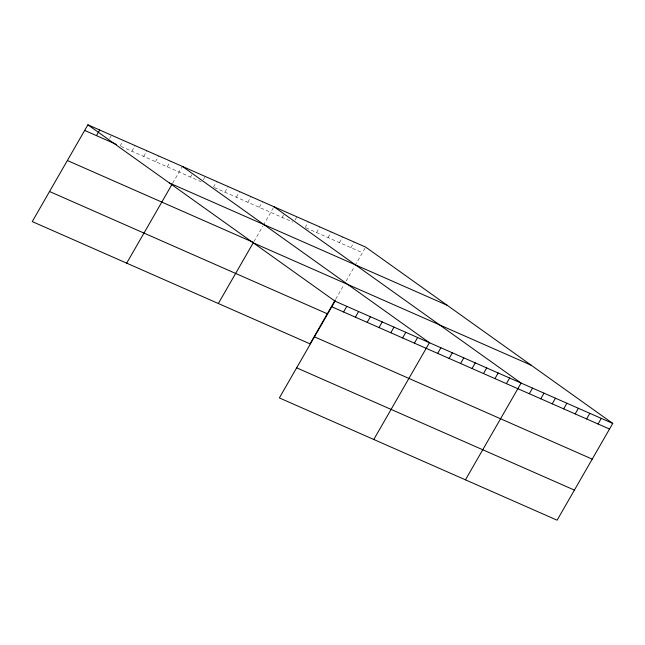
<?xml version="1.0" encoding="UTF-8"?>
<svg xmlns="http://www.w3.org/2000/svg" width="645" height="645" viewBox="0 0 645 645"><rect width="100%" height="100%" fill="white"/><g stroke="black" fill="none" stroke-linecap="round" stroke-linejoin="round"><path stroke-width="0.48" stroke-dasharray="3.23 2.42" d="M109.658 138.425L111.037 136.014M120.075 146.036L123.308 140.408M131.878 151.228L135.111 145.601M143.682 156.429L146.915 150.801M155.485 161.621L158.718 155.993M167.289 166.821L170.522 161.194M172.667 183.188L182.325 166.386M190.549 177.061L191.936 174.65M203.393 179.689L204.779 177.278M213.463 187.147L216.704 181.519M224.92 192.194L228.161 186.566M236.376 197.233L239.618 191.605M247.841 202.28L251.074 196.652M259.298 207.319L262.531 201.7M253.953 241.585L262.846 226.113M263.337 225.258L273.988 206.739M282.212 217.413L283.598 215.003M295.055 220.042L296.902 216.825M305.125 227.5L308.358 221.872M316.582 232.539L319.815 226.919M328.039 237.586L331.272 231.958M339.496 242.633L342.729 237.005M350.953 247.672L354.186 242.044M335.706 299.151L344.124 284.518M346.107 281.075L354.5 266.466M355 265.603L365.642 247.091M120.978 146.431L201.127 181.713M214.35 187.534L292.782 222.065M306.004 227.887L362.409 252.719"/><path stroke-width="0.97" d="M612.75 423.418L334.997 301.142L279.358 397.909L557.103 520.184L612.75 423.418L365.642 247.091L87.897 124.816L32.25 221.582L310.003 343.858L335.215 300.006M96.46 135.635L99.701 130.016M126.686 263.16L172.175 184.043M218.341 303.505L253.461 242.439L67.362 160.516M343.567 311.962L346.8 306.335M355.371 317.163L358.612 311.535M367.174 322.355L370.415 316.727M378.978 327.555L382.219 321.928M390.789 332.747L394.022 327.128M402.593 337.948L405.826 332.32M414.396 343.148L417.629 337.52M373.794 439.479L429.433 342.713L182.325 166.386M437.657 353.387L440.89 347.76M449.113 358.427L452.347 352.799M460.57 363.474L463.803 357.846M472.027 368.513L475.26 362.893M483.484 373.56L486.717 367.932M494.941 378.607L498.174 372.979M506.398 383.646L509.639 378.018M465.448 479.832L521.096 383.065L273.988 206.739M529.311 393.732L532.552 388.113M540.768 398.779L544.009 393.152M552.225 403.826L555.466 398.199M563.69 408.865L566.923 403.238M575.147 413.913L578.38 408.285M586.603 418.952L589.836 413.324M598.06 423.999L601.293 418.371M84.656 130.443L116.439 144.432M169.441 183.003L447.187 305.279M253.453 242.955L531.206 365.231M331.764 306.77L609.517 429.038M49.544 191.509L327.297 313.784M314.47 336.843L592.223 459.119M296.652 367.835L574.405 490.103M87.897 124.816L334.997 301.142"/></g></svg>
